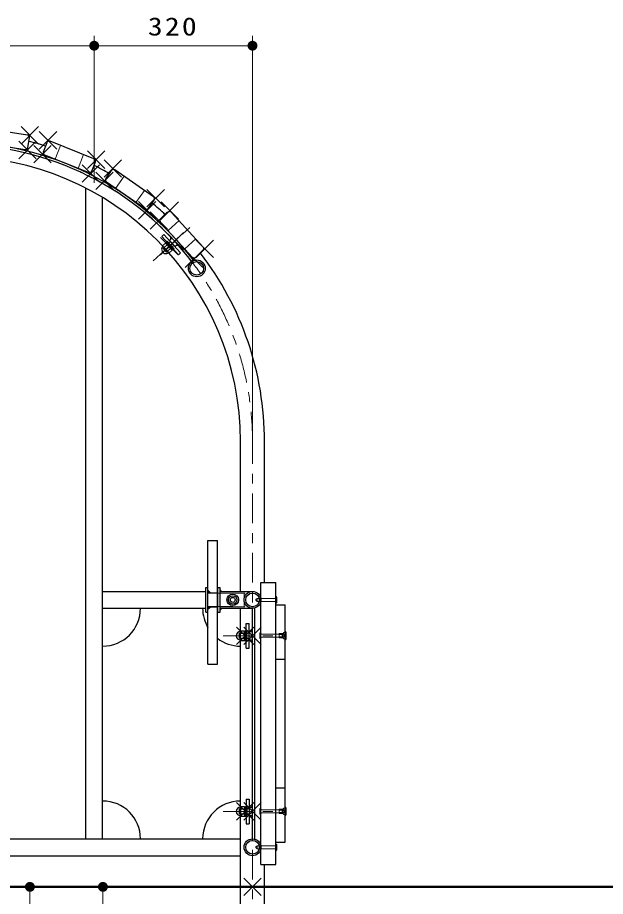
# Model space of a CAD drawing. Units: millimetres at full size, sheet at 1:20; details may follow other scales. Extents: x -7318 to 0, y -237 to 5140.
# Drawn here: x -3765 to -2577, y 1454 to 3230 of the extents above; entities that cross this region are included whole.
import ezdxf

# ---------------------------------------------------------------- set-up
doc = ezdxf.new("R2010")
doc.units = ezdxf.units.MM
doc.header["$LTSCALE"] = 20
doc.linetypes.add('USER1', pattern=[4.5, 2.5, -2])
doc.linetypes.add('USER2', pattern=[6, 3, -1, 1, -1])
doc.layers.add('layer1', color=7, linetype='Continuous', lineweight=25)
doc.styles.add('ＭＳ ゴシック', font='')
doc.styles.get('ＭＳ ゴシック').set_extended_font_data('MS Gothic')

# ---------------------------------------------------------------- blocks, each defined once
blk = doc.blocks.new('x')
at = {"color": 0, "linetype": 'Continuous', "lineweight": -2}
for p, q in [((-0.884, -0.884), (0.884, 0.884)), ((0.884, -0.884), (-0.884, 0.884))]:
    blk.add_line(p, q, dxfattribs=at)
blk = doc.blocks.new('filled_dot')
at = {"color": 0, "linetype": 'Continuous', "lineweight": -2, "const_width": 1.25}
blk.add_lwpolyline([(-0.625, 0, 1), (0.625, 0, 1)], format="xyb", close=True, dxfattribs=at)

msp = doc.modelspace()

# ---------------------------------------------------------------- linework, layer by layer
at = {"layer": 'layer1', "lineweight": 13}
for p, q in [((-3610.09, 2896.13), (-3610.09, 3193.48)), ((-3290.09, 2393.48), (-3290.09, 3193.48)), ((-4170.09, 3173.48), (-3610.09, 3173.48)), ((-3610.09, 3173.48), (-3290.09, 3173.48)), ((-3280.84, 2056.48), (-3283.09, 2054.23)), ((-3283.09, 2052.74), (-3283.09, 2054.23)), ((-3283.09, 2052.74), (-3280.84, 2050.49)), ((-3280.84, 2056.48), (-3280.84, 2050.48)), ((-3244.59, 2056.48), (-3280.84, 2056.48)), ((-3244.59, 2050.48), (-3280.84, 2050.48)), ((-3243.09, 2057.98), (-3244.59, 2056.48)), ((-3243.09, 2048.99), (-3244.59, 2050.49)), ((-3243.09, 2059.98), (-3243.09, 2046.98)), ((-3242.09, 2059.98), (-3243.09, 2059.98)), ((-3242.09, 2046.98), (-3243.09, 2046.98)), ((-3242.09, 2059.99), (-3241.09, 2058.49)), ((-3242.09, 2046.98), (-3242.09, 2059.98)), ((-3241.09, 2048.48), (-3242.09, 2046.98)), ((-3241.09, 2048.48), (-3241.09, 2058.48)), ((-3222.59, 1989.48), (-3224.09, 1989.48)), ((-3224.09, 1989.48), (-3224.09, 1972.48)), ((-3222.59, 1989.48), (-3222.59, 1972.48)), ((-3222.09, 1987.48), (-3222.59, 1989.48)), ((-3275.09, 1985.99), (-3274.09, 1987.49)), ((-3275.09, 1985.98), (-3275.09, 1975.98)), ((-3274.09, 1974.48), (-3275.09, 1975.98)), ((-3274.09, 1987.48), (-3273.09, 1987.48)), ((-3274.09, 1987.48), (-3274.09, 1974.48)), ((-3274.09, 1974.48), (-3273.09, 1974.48)), ((-3273.09, 1974.48), (-3273.09, 1987.48)), ((-3273.09, 1985.48), (-3271.59, 1983.98)), ((-3273.09, 1976.49), (-3271.59, 1977.99)), ((-3271.59, 1983.98), (-3230.34, 1983.98)), ((-3271.59, 1977.98), (-3230.34, 1977.98)), ((-3236.09, 1984.98), (-3235.59, 1985.48)), ((-3236.09, 1984.98), (-3236.09, 1976.98)), ((-3227.09, 1983.98), (-3236.09, 1983.98)), ((-3226.81, 1983.48), (-3236.09, 1983.48)), ((-3226.81, 1978.48), (-3236.09, 1978.48)), ((-3227.09, 1977.98), (-3236.09, 1977.98)), ((-3236.09, 1976.98), (-3235.59, 1976.48)), ((-3228.39, 1985.48), (-3235.59, 1985.48)), ((-3234.15, 1976.48), (-3235.59, 1976.48)), ((-3234.09, 1976.78), (-3234.15, 1976.48)), ((-3231.09, 1976.78), (-3234.09, 1976.78)), ((-3231.09, 1976.78), (-3231.04, 1976.48)), ((-3228.39, 1976.48), (-3231.04, 1976.48)), ((-3228.09, 1981.73), (-3230.34, 1983.98)), ((-3230.34, 1977.98), (-3230.34, 1983.98)), ((-3230.34, 1977.98), (-3228.09, 1980.24)), ((-3226.59, 1987.35), (-3228.09, 1985.85)), ((-3228.09, 1985.85), (-3228.09, 1985.78)), ((-3228.09, 1981.73), (-3228.09, 1980.24)), ((-3228.09, 1976.18), (-3228.09, 1976.12)), ((-3226.59, 1974.62), (-3228.09, 1976.12)), ((-3227.09, 1983.98), (-3225.36, 1980.98)), ((-3225.36, 1980.98), (-3227.09, 1977.98)), ((-3224.59, 1987.35), (-3226.59, 1987.35)), ((-3224.59, 1974.62), (-3226.59, 1974.62)), ((-3222.59, 1972.48), (-3224.09, 1972.48)), ((-3222.09, 1974.48), (-3222.59, 1972.48)), ((-3222.09, 1987.48), (-3222.09, 1974.48)), ((-3222.59, 1634.48), (-3224.09, 1634.48)), ((-3224.09, 1617.48), (-3224.09, 1634.48)), ((-3222.59, 1617.48), (-3222.59, 1634.48)), ((-3222.09, 1632.48), (-3222.59, 1634.48)), ((-3275.09, 1630.99), (-3274.09, 1632.49)), ((-3275.09, 1630.98), (-3275.09, 1620.98)), ((-3274.09, 1619.48), (-3275.09, 1620.98)), ((-3274.09, 1632.48), (-3273.09, 1632.48)), ((-3274.09, 1632.48), (-3274.09, 1619.48)), ((-3274.09, 1619.48), (-3273.09, 1619.48)), ((-3273.09, 1619.48), (-3273.09, 1632.48)), ((-3273.09, 1630.48), (-3271.59, 1628.98)), ((-3273.09, 1621.49), (-3271.59, 1622.99)), ((-3271.59, 1628.98), (-3230.34, 1628.98)), ((-3271.59, 1622.98), (-3230.34, 1622.98)), ((-3236.09, 1629.98), (-3235.59, 1630.48)), ((-3236.09, 1621.98), (-3236.09, 1629.98)), ((-3227.09, 1628.98), (-3236.09, 1628.98)), ((-3226.81, 1628.48), (-3236.09, 1628.48)), ((-3226.81, 1623.48), (-3236.09, 1623.48)), ((-3227.09, 1622.98), (-3236.09, 1622.98)), ((-3236.09, 1621.98), (-3235.59, 1621.48)), ((-3234.15, 1630.48), (-3235.59, 1630.48)), ((-3228.39, 1621.48), (-3235.59, 1621.48)), ((-3234.09, 1630.18), (-3234.15, 1630.48)), ((-3231.09, 1630.18), (-3234.09, 1630.18)), ((-3231.09, 1630.18), (-3231.04, 1630.48)), ((-3228.39, 1630.48), (-3231.04, 1630.48)), ((-3228.09, 1626.73), (-3230.34, 1628.98)), ((-3230.34, 1622.98), (-3230.34, 1628.98)), ((-3230.34, 1622.98), (-3228.09, 1625.24)), ((-3226.59, 1632.35), (-3228.09, 1630.85)), ((-3228.09, 1630.78), (-3228.09, 1630.85)), ((-3228.09, 1626.73), (-3228.09, 1625.24)), ((-3228.09, 1621.12), (-3228.09, 1621.18)), ((-3226.59, 1619.62), (-3228.09, 1621.12)), ((-3225.36, 1625.98), (-3227.09, 1628.98)), ((-3227.09, 1622.98), (-3225.36, 1625.98)), ((-3224.59, 1632.35), (-3226.59, 1632.35)), ((-3224.59, 1619.62), (-3226.59, 1619.62)), ((-3222.59, 1617.48), (-3224.09, 1617.48)), ((-3222.09, 1619.48), (-3222.59, 1617.48)), ((-3222.09, 1619.48), (-3222.09, 1632.48)), ((-3280.84, 1556.48), (-3283.09, 1554.23)), ((-3283.09, 1552.74), (-3283.09, 1554.23)), ((-3283.09, 1552.74), (-3280.84, 1550.49)), ((-3280.84, 1556.48), (-3280.84, 1550.48)), ((-3244.59, 1556.48), (-3280.84, 1556.48)), ((-3244.59, 1550.48), (-3280.84, 1550.48)), ((-3243.09, 1557.98), (-3244.59, 1556.48)), ((-3243.09, 1548.99), (-3244.59, 1550.49)), ((-3243.09, 1559.98), (-3243.09, 1546.98)), ((-3242.09, 1559.98), (-3243.09, 1559.98)), ((-3242.09, 1546.98), (-3243.09, 1546.98)), ((-3242.09, 1559.99), (-3241.09, 1558.49)), ((-3242.09, 1546.98), (-3242.09, 1559.98)), ((-3241.09, 1548.48), (-3242.09, 1546.98)), ((-3241.09, 1548.48), (-3241.09, 1558.48)), ((-3460.09, 1473.48), (-3760.09, 1473.48)), ((-3740.09, 923.48), (-3740.09, 1473.48)), ((-3592.51, 1373.48), (-3592.51, 1473.48))]:
    msp.add_line(p, q, dxfattribs=at)
at = {"layer": 'layer1', "color": 140}
for p, q in [((-3839.09, 3007.71), (-3745.23, 2993.05)), ((-3744.14, 2967.58), (-3741.06, 2987.34)), ((-3843.72, 2978.07), (-3749.86, 2963.41)), ((-3712.75, 2958.97), (-3705.33, 2977.55)), ((-3610.61, 2945.09), (-3698.84, 2980.33)), ((-3621.74, 2917.23), (-3709.96, 2952.48)), ((-3615.24, 2920.02), (-3607.82, 2938.6)), ((-3586.56, 2904.63), (-3575.19, 2921.08)), ((-3490.1, 2868.31), (-3568.23, 2922.35)), ((-3507.16, 2843.63), (-3585.29, 2897.67)), ((-3500.21, 2844.9), (-3488.83, 2861.35)), ((-3475.68, 2823.5), (-3460.92, 2836.99)), ((-3389.76, 2766.56), (-3453.86, 2836.68)), ((-3411.9, 2746.32), (-3476, 2816.43)), ((-3404.83, 2746), (-3390.07, 2759.5)), ((-3380.09, 2173.48), (-3361.09, 2173.48)), ((-3380.09, 1923.48), (-3380.09, 2173.48)), ((-3361.09, 1923.48), (-3361.09, 2173.48)), ((-3243.09, 2043.48), (-3224.09, 2043.48)), ((-3224.09, 1563.48), (-3224.09, 2043.48)), ((-3380.09, 1923.48), (-3361.09, 1923.48)), ((-3243.09, 1933.48), (-3224.09, 1933.48)), ((-3243.09, 1673.48), (-3224.09, 1673.48)), ((-3243.09, 1563.48), (-3224.09, 1563.48))]:
    msp.add_line(p, q, dxfattribs=at)
at = {"layer": 'layer1', "color": 140, "linetype": 'USER2', "lineweight": 13}
for p, q in [((-3689.07, 2944.13), (-3677.94, 2971.99)), ((-3642.64, 2925.58), (-3631.51, 2953.44)), ((-3566.79, 2884.88), (-3549.72, 2909.55)), ((-3525.67, 2856.43), (-3508.6, 2881.11)), ((-3460.82, 2799.83), (-3438.68, 2820.07)), ((-3427.08, 2762.92), (-3404.94, 2783.17))]:
    msp.add_line(p, q, dxfattribs=at)
at = {"layer": 'layer1', "color": 70}
for p, q in [((-3627.09, 1570.48), (-3627.09, 2885.6)), ((-3593.09, 1570.48), (-3593.09, 2866.66)), ((-3314.39, 2070.48), (-3314.39, 2373.48)), ((-3265.79, 2088.48), (-3265.79, 2373.48)), ((-3384.59, 2028.48), (-3384.59, 2078.48)), ((-3384.59, 2078.48), (-3380.09, 2078.48)), ((-3360.09, 2028.48), (-3360.09, 2078.48)), ((-3360.09, 2078.48), (-3355.59, 2078.48)), ((-3355.59, 2028.48), (-3355.59, 2078.48)), ((-3593.09, 2070.48), (-3384.59, 2070.48)), ((-3352.59, 2070.48), (-3355.59, 2073.48)), ((-3355.59, 2070.48), (-3290.09, 2070.48)), ((-3593.09, 2036.48), (-3384.59, 2036.48)), ((-3384.59, 2028.48), (-3380.09, 2028.48)), ((-3360.09, 2028.48), (-3355.59, 2028.48)), ((-3355.59, 2036.48), (-3290.09, 2036.48)), ((-3352.59, 2036.48), (-3355.59, 2033.48)), ((-3314.39, 1473.48), (-3314.39, 2036.48)), ((-3285.59, 1570.48), (-3285.59, 2036.48)), ((-4465.79, 1570.48), (-3314.39, 1570.48)), ((-4465.79, 1536.48), (-3314.39, 1536.48)), ((-3265.79, 1473.48), (-3265.79, 1518.48))]:
    msp.add_line(p, q, dxfattribs=at)
at = {"layer": 'layer1', "linetype": 'USER2', "lineweight": 13}
for p, q in [((-3490.91, 2738.44), (-3410.91, 2811.58)), ((-3290.09, 888.35), (-3290.09, 2373.48)), ((-3349.22, 1980.98), (-3240.83, 1980.98)), ((-3349.22, 1625.98), (-3240.83, 1625.98))]:
    msp.add_line(p, q, dxfattribs=at)
at = {"layer": 'layer1'}
for p, q in [((-3473.73, 2788.02), (-3469.31, 2792.07)), ((-3435.57, 2755.17), (-3469.31, 2792.07)), ((-3440, 2751.12), (-3473.73, 2788.02)), ((-3471.96, 2769.04), (-3466.06, 2774.44)), ((-3468.73, 2765.5), (-3462.82, 2770.9)), ((-3452.84, 2759.97), (-3466.06, 2774.44)), ((-3465.79, 2774.14), (-3463.58, 2776.17)), ((-3464.32, 2776.98), (-3462.84, 2778.33)), ((-3450.15, 2761.48), (-3464.32, 2776.98)), ((-3448.67, 2762.83), (-3462.84, 2778.33)), ((-3458.17, 2779.89), (-3453.01, 2784.61)), ((-3446.7, 2767.34), (-3458.17, 2779.89)), ((-3455.22, 2782.59), (-3455.03, 2786.83)), ((-3452.44, 2773.62), (-3447.27, 2778.34)), ((-3446.7, 2767.34), (-3441.53, 2772.07)), ((-3458.74, 2754.58), (-3471.96, 2769.04)), ((-3461.98, 2758.12), (-3456.07, 2763.52)), ((-3459.8, 2767.59), (-3458.32, 2770.42)), ((-3458.74, 2754.58), (-3452.84, 2759.97)), ((-3458.36, 2766.02), (-3456.88, 2768.85)), ((-3453.11, 2760.27), (-3450.89, 2762.29)), ((-3450.15, 2761.48), (-3448.67, 2762.83)), ((-3443.75, 2770.04), (-3439.51, 2769.85)), ((-3440, 2751.12), (-3435.57, 2755.17)), ((-3314.59, 1971.18), (-3314.59, 1990.78)), ((-3314.59, 1990.78), (-3306.59, 1990.78)), ((-3306.59, 1971.18), (-3306.59, 1990.78)), ((-3306.59, 1990.38), (-3303.59, 1990.38)), ((-3303.59, 1970.48), (-3303.59, 1991.48)), ((-3303.59, 1991.48), (-3301.59, 1991.48)), ((-3303.09, 1955.98), (-3303.09, 2005.98)), ((-3303.09, 2005.98), (-3297.09, 2005.98)), ((-3301.59, 1970.48), (-3301.59, 1991.48)), ((-3297.09, 1955.98), (-3297.09, 2005.98)), ((-3297.09, 1989.48), (-3290.09, 1989.48)), ((-3297.09, 1972.48), (-3297.09, 1989.48)), ((-3293.09, 1989.48), (-3290.09, 1992.48)), ((-3314.59, 1985.98), (-3306.59, 1985.98)), ((-3314.59, 1975.98), (-3306.59, 1975.98)), ((-3306.59, 1981.5), (-3303.59, 1982.6)), ((-3306.59, 1979.37), (-3303.59, 1980.47)), ((-3306.59, 1971.58), (-3303.59, 1971.58)), ((-3297.09, 1980.98), (-3290.09, 1980.98)), ((-3297.09, 1972.48), (-3290.09, 1972.48)), ((-3293.09, 1972.48), (-3290.09, 1969.48)), ((-3314.59, 1971.18), (-3306.59, 1971.18)), ((-3303.59, 1970.48), (-3301.59, 1970.48)), ((-3303.09, 1955.98), (-3297.09, 1955.98)), ((-3314.59, 1635.78), (-3314.59, 1616.18)), ((-3314.59, 1635.78), (-3306.59, 1635.78)), ((-3306.59, 1635.78), (-3306.59, 1616.18)), ((-3306.59, 1635.38), (-3303.59, 1635.38)), ((-3303.59, 1636.48), (-3303.59, 1615.48)), ((-3303.59, 1636.48), (-3301.59, 1636.48)), ((-3303.09, 1650.98), (-3303.09, 1600.98)), ((-3303.09, 1650.98), (-3297.09, 1650.98)), ((-3301.59, 1636.48), (-3301.59, 1615.48)), ((-3297.09, 1650.98), (-3297.09, 1600.98)), ((-3297.09, 1634.48), (-3290.09, 1634.48)), ((-3297.09, 1634.48), (-3297.09, 1617.48)), ((-3293.09, 1634.48), (-3290.09, 1637.48)), ((-3314.59, 1630.98), (-3306.59, 1630.98)), ((-3314.59, 1620.98), (-3306.59, 1620.98)), ((-3306.59, 1627.6), (-3303.59, 1626.5)), ((-3306.59, 1625.47), (-3303.59, 1624.37)), ((-3306.59, 1616.58), (-3303.59, 1616.58)), ((-3297.09, 1625.98), (-3290.09, 1625.98)), ((-3297.09, 1617.48), (-3290.09, 1617.48)), ((-3293.09, 1617.48), (-3290.09, 1614.48)), ((-3314.59, 1616.18), (-3306.59, 1616.18)), ((-3303.59, 1615.48), (-3301.59, 1615.48)), ((-3303.09, 1600.98), (-3297.09, 1600.98)), ((-3314.39, 1073.48), (-3314.39, 1473.48)), ((-3265.79, 1073.48), (-3265.79, 1473.48))]:
    msp.add_line(p, q, dxfattribs=at)
at = {"layer": 'layer1', "linetype": 'USER1', "lineweight": 13}
for p, q in [((-3459.13, 2774.27), (-3455.81, 2777.31)), ((-3470.57, 2763.81), (-3468.73, 2765.5)), ((-3463.82, 2756.43), (-3470.57, 2763.81)), ((-3463.82, 2756.43), (-3461.98, 2758.12)), ((-3452.38, 2766.89), (-3449.06, 2769.93)), ((-3375.09, 2067.98), (-3380.09, 2072.98)), ((-3377.09, 2067.08), (-3380.09, 2070.08)), ((-3375.09, 2067.98), (-3361.09, 2067.98)), ((-3377.09, 2039.88), (-3380.09, 2036.88)), ((-3375.09, 2038.98), (-3380.09, 2033.98)), ((-3375.09, 2038.98), (-3361.09, 2038.98)), ((-3317.09, 1985.98), (-3314.59, 1985.98)), ((-3317.09, 1975.98), (-3317.09, 1985.98)), ((-3317.09, 1975.98), (-3314.59, 1975.98)), ((-3301.59, 1985.98), (-3297.09, 1985.98)), ((-3301.59, 1975.98), (-3297.09, 1975.98)), ((-3317.09, 1630.98), (-3314.59, 1630.98)), ((-3317.09, 1630.98), (-3317.09, 1620.98)), ((-3317.09, 1620.98), (-3314.59, 1620.98)), ((-3301.59, 1630.98), (-3297.09, 1630.98)), ((-3301.59, 1620.98), (-3297.09, 1620.98))]:
    msp.add_line(p, q, dxfattribs=at)
at = {"layer": 'layer1', "color": 40}
for p, q in [((-3273.09, 1518.48), (-3273.09, 2088.48)), ((-3273.09, 2088.48), (-3243.09, 2088.48)), ((-3243.09, 1518.48), (-3243.09, 2088.48)), ((-3273.09, 1518.48), (-3243.09, 1518.48))]:
    msp.add_line(p, q, dxfattribs=at)
at = {"layer": 'layer1', "color": 70, "linetype": 'USER1', "lineweight": 13}
for p, q in [((-3380.09, 2067.08), (-3307.09, 2067.08)), ((-3355.59, 2067.28), (-3300.02, 2067.28)), ((-3307.09, 2039.88), (-3307.09, 2067.08)), ((-3380.09, 2039.88), (-3307.09, 2039.88)), ((-3355.59, 2039.68), (-3300.02, 2039.68))]:
    msp.add_line(p, q, dxfattribs=at)
at = {"layer": 'layer1', "color": 3}
msp.add_line((-3290.09, 1567.28), (-3290.09, 2036.48), dxfattribs=at)
at = {"layer": 'layer1', "color": 32, "lineweight": 50}
for p, q in [((-6831.62, 1473.48), (-3314.39, 1473.48)), ((-4465.79, 1473.48), (-3161.91, 1473.48)), ((-3265.79, 1473.48), (-461.21, 1473.48))]:
    msp.add_line(p, q, dxfattribs=at)
at = {"layer": 'layer1', "color": 140}
for radius in [17, 13.8]:
    msp.add_circle((-3402.75, 2723.48), radius, dxfattribs=at)
at = {"layer": 'layer1'}
for radius in [11.7, 8.5, 5]:
    msp.add_circle((-3330.09, 2053.48), radius, dxfattribs=at)
at = {"layer": 'layer1', "color": 70}
for centre, radius in [((-3290.09, 2053.48), 17), ((-3290.09, 2053.48), 13.8), ((-3290.09, 1553.48), 17), ((-3290.09, 1553.48), 13.8)]:
    msp.add_circle(centre, radius, dxfattribs=at)
at = {"layer": 'layer1', "color": 140}
for centre, radius, start, end in [((-3746, 2988.11), 5, 351.12074, 81.12074), ((-3890.09, 2373.48), 604.5, 37.30877, 90), ((-3890.09, 2373.48), 600, 36.87343, 90), ((-3749.08, 2968.35), 5, 261.12074, 351.12074), ((-3700.69, 2975.69), 5, 68.2256, 158.2256), ((-3708.11, 2957.12), 5, 158.2256, 248.2256), ((-3612.47, 2940.45), 5, 338.2256, 68.2256), ((-3619.89, 2921.88), 5, 248.2256, 338.2256), ((-3571.07, 2918.24), 5, 55.33047, 145.33047), ((-3582.45, 2901.79), 5, 145.33047, 235.33047), ((-3492.94, 2864.2), 5, 325.33047, 55.33047), ((-3504.32, 2847.75), 5, 235.33047, 325.33047), ((-3457.55, 2833.3), 5, 42.43533, 132.43533), ((-3472.31, 2819.81), 5, 132.43533, 222.43533), ((-3393.45, 2763.19), 5, 312.43533, 42.43533), ((-3408.21, 2749.69), 5, 222.43533, 312.43533)]:
    msp.add_arc(centre, radius, start, end, dxfattribs=at)
at = {"layer": 'layer1', "linetype": 'USER2', "lineweight": 13}
msp.add_arc((-3890.09, 2373.48), 600, 0, 90, dxfattribs=at)
at = {"layer": 'layer1', "color": 3}
for start, end in [(73.04954, 76.2968), (60.15441, 63.40166), (47.25927, 50.50653)]:
    msp.add_arc((-3890.09, 2373.48), 624.3, start, end, dxfattribs=at)
at = {"layer": 'layer1', "color": 70}
for centre, radius, start, end in [((-3890.09, 2373.48), 575.7, 0, 90), ((-3890.09, 2373.48), 624.3, 0, 37.6114), ((-3593.09, 2036.48), 76.5, 270, 0), ((-3314.39, 2036.48), 76.5, 180, 210.81526), ((-3314.39, 2036.48), 76.5, 232.37741, 270), ((-3593.09, 1570.48), 76.5, 0, 90), ((-3314.39, 1570.48), 76.5, 90, 180)]:
    msp.add_arc(centre, radius, start, end, dxfattribs=at)
at = {"layer": 'layer1'}
for centre, start, end in [((-3465.35, 2761.81), 132.43533, 312.43533), ((-3314.59, 1980.98), 90, 270), ((-3314.59, 1625.98), 90, 270)]:
    msp.add_arc(centre, 8.5, start, end, dxfattribs=at)
at = {"layer": 'layer1', "lineweight": 13}
for centre, radius, start, end in [((-3228.39, 1985.78), 0.3, 270, 0), ((-3228.39, 1976.18), 0.3, 0, 90), ((-3224.59, 1987.85), 0.5, 270, 0), ((-3224.59, 1974.12), 0.5, 0, 90), ((-3228.39, 1630.78), 0.3, 270, 0), ((-3228.39, 1621.18), 0.3, 0, 90), ((-3224.59, 1632.85), 0.5, 270, 0), ((-3224.59, 1619.12), 0.5, 0, 90)]:
    msp.add_arc(centre, radius, start, end, dxfattribs=at)

# ---------------------------------------------------------------- block references
at = {"layer": 'layer1', "lineweight": 13, "xscale": 8, "yscale": 8}
msp.add_blockref('filled_dot', (-3610.09, 3173.48), dxfattribs=at)
for p, rotation in [((-3610.09, 3173.48), 180), ((-3290.09, 3173.48), 180), ((-3740.09, 1473.48), 270), ((-3592.51, 1473.48), 270)]:
    msp.add_blockref('filled_dot', p, dxfattribs=dict(at, rotation=rotation))
at = {"layer": 'layer1', "color": 140, "xscale": 20, "yscale": 20}
for p in [(-3740.29, 2992.28), (-3703.48, 2982.19), (-3744.92, 2962.64), (-3714.61, 2954.33), (-3605.97, 2943.24), (-3617.1, 2915.38), (-3572.34, 2925.19), (-3589.41, 2900.52), (-3485.98, 2865.46), (-3503.05, 2840.79), (-3457.23, 2840.37), (-3479.37, 2820.12), (-3386.38, 2762.87), (-3408.52, 2742.63)]:
    msp.add_blockref('x', p, dxfattribs=at)
at = {"layer": 'layer1', "xscale": 20, "yscale": 20}
for p in [(-3447.27, 2778.34), (-3458.34, 2768.22), (-3305.09, 1980.98), (-3290.09, 1980.98), (-3305.09, 1625.98), (-3290.09, 1625.98), (-3290.09, 1473.48)]:
    msp.add_blockref('x', p, dxfattribs=at)

# ---------------------------------------------------------------- texts
at = {"layer": 'layer1', "insert": (-3450.09, 3193.48), "char_height": 36.66, "attachment_point": 8, "style": 'ＭＳ ゴシック'}
msp.add_mtext('\\T1.15;\\W1.2;320', dxfattribs=at)

doc.saveas('drawing.dxf')
